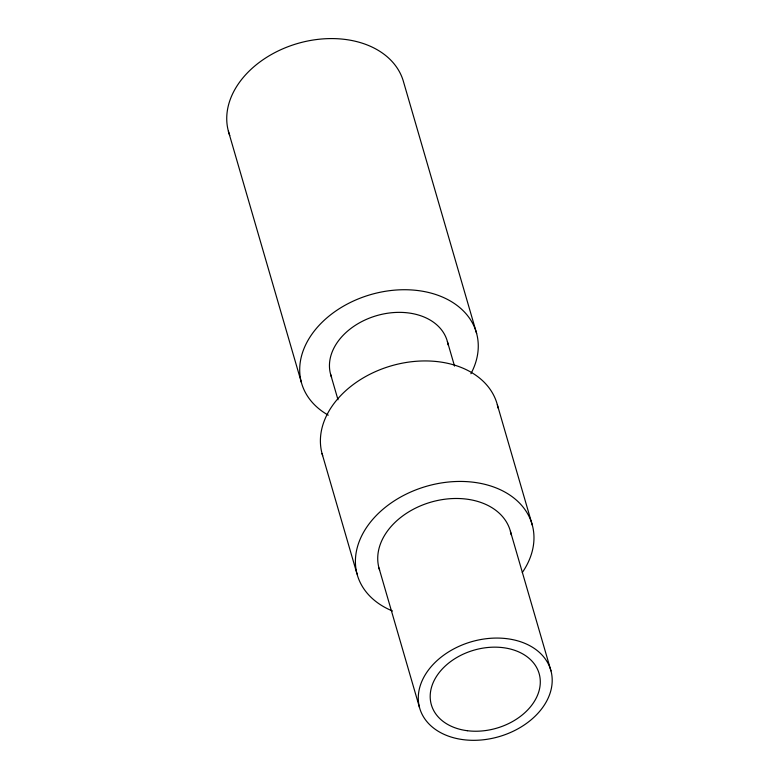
<?xml version="1.0" encoding="UTF-8"?>
<svg xmlns="http://www.w3.org/2000/svg" width="779" height="779" viewBox="0 0 779 779"><rect width="100%" height="100%" fill="white"/><g stroke="black" fill="none" stroke-linecap="round" stroke-linejoin="round"><path stroke-width="1.17" d="M476.641 333.509L403.678 82.37A90.987 65.884 -16.2 0 0 295.981 43.975A90.987 65.884 -16.2 0 0 229.766 135.507M497.323 404.72L532.339 525.221M510.42 531.317L550.977 670.904A68.24 49.418 -16.2 0 1 463.417 739.69A68.24 49.418 -16.2 0 1 441.323 656.989A68.24 49.418 -16.2 0 1 550.977 670.904M447.399 341.553L454.527 366.081M330.53 374.066L337.998 399.763M378.954 567.901L419.501 707.488M228.374 131.145L301.337 382.285M322.029 453.495L357.035 573.996M331.601 377.338A60.655 43.926 -16.2 0 1 377.62 315.368A60.655 43.926 -16.2 0 1 448.1 344.922M328.271 415.158A90.987 65.884 -16.2 0 1 317.102 327.589A90.987 65.884 -16.2 0 1 433.484 293.8A90.987 65.884 -16.2 0 1 470.915 373.735M379.626 570.14A68.24 49.418 -16.2 0 1 432.715 501.647A68.24 49.418 -16.2 0 1 511.16 534.764M322.672 455.686A90.987 65.884 -16.2 0 1 393.434 365.234A90.987 65.884 -16.2 0 1 498.093 408.069M392.499 610.989A90.987 65.884 -16.2 0 1 370.424 522.164A90.987 65.884 -16.2 0 1 491.568 486.262A90.987 65.884 -16.2 0 1 522.3 572.526M467.303 730.712A56.107 40.635 -16.2 0 0 539.292 674.156A56.107 40.635 -16.2 0 0 449.132 662.715A56.107 40.635 -16.2 0 0 467.303 730.712"/></g></svg>
